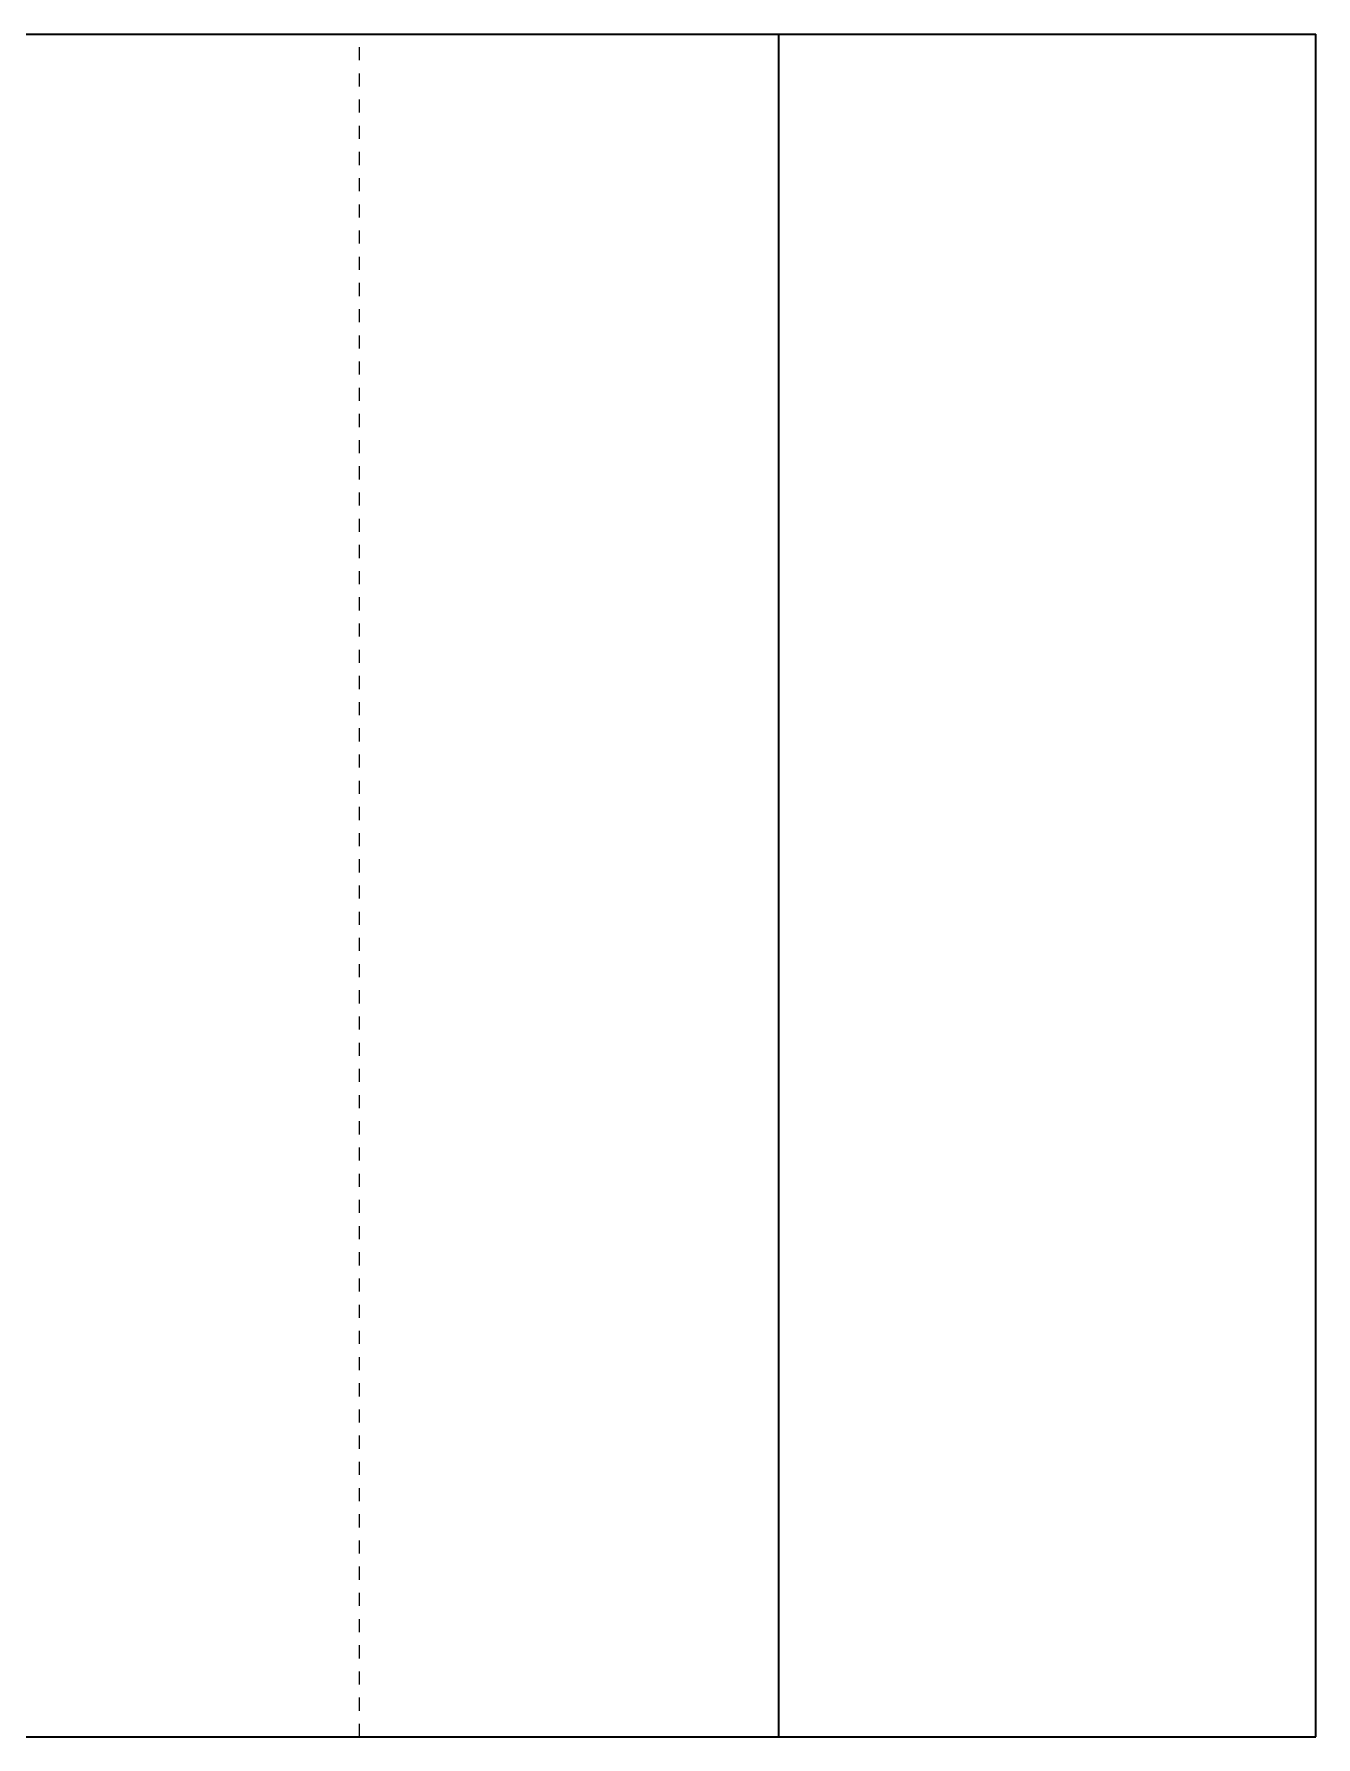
# Model space of a CAD drawing. Header units: millimetres. Extents: x -742 to 742, y -525 to 525.
# Drawn here: x -372.1 to -274.2, y -169.3 to -39.3 of the extents above; entities that cross this region are included whole.
import ezdxf

# ---------------------------------------------------------------- set-up
doc = ezdxf.new("R2010")
doc.units = ezdxf.units.MM
doc.linetypes.add('虚线', pattern=[2, 1, -1])
doc.layers.get('0').update_dxf_attribs({"lineweight": 35})
doc.layers.add('粗实线层', color=7, linetype='Continuous', lineweight=35)
doc.layers.add('虚线层', color=6, linetype='虚线', lineweight=18)

# ---------------------------------------------------------------- blocks, each defined once
blk = doc.blocks.new('*X9')
for p, q in [((-784.13, 60), (-720.11, 60)), ((-720.11, -70), (-720.11, 60)), ((-720.11, 60), (-679.13, 60)), ((-679.13, -70), (-679.13, 60)), ((-784.13, -70), (-720.11, -70)), ((-720.11, -70), (-679.13, -70))]:
    blk.add_line(p, q)
at = {"layer": '虚线层', "color": 7}
for p, q in [((-752.13, -70), (-752.13, 60)), ((-720.11, 60), (-720.11, -70))]:
    blk.add_line(p, q, dxfattribs=at)
blk = doc.blocks.new('*X7')
at = {"color": 0, "linetype": 'ByBlock'}
blk.add_blockref('*X9', (0, 0), dxfattribs=at)

msp = doc.modelspace()

# ---------------------------------------------------------------- block references
at = {"layer": '粗实线层'}
msp.add_blockref('*X7', (404.88, -99.336), dxfattribs=at)

doc.saveas('drawing.dxf')
